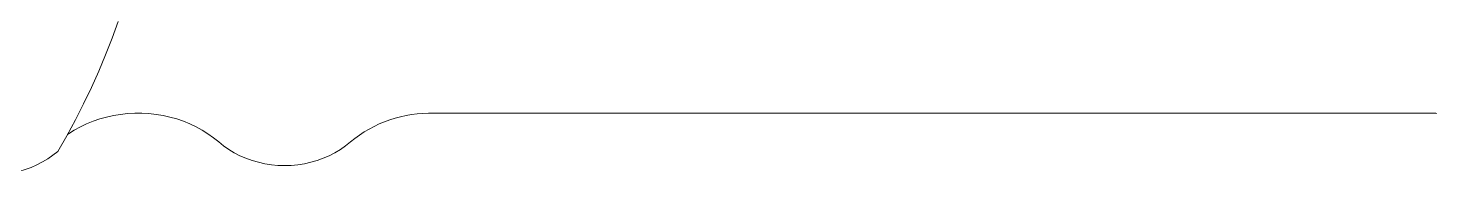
# Model space of a CAD drawing. Header units: millimetres. Extents: x -12977 to 11786, y -11805 to 10558.
# Drawn here: x -632 to 494, y 4865 to 4982 of the extents above; entities that cross this region are included whole.
import ezdxf

# ---------------------------------------------------------------- set-up
doc = ezdxf.new("R2010")
doc.units = ezdxf.units.MM
doc.layers.add('DIKOM_ОБЪЕКТ', color=7, linetype='Continuous')

msp = doc.modelspace()

# ---------------------------------------------------------------- linework, layer by layer
at = {"layer": 'DIKOM_ОБЪЕКТ', "color": 7, "linetype": 'Continuous', "lineweight": 15}
msp.add_line((-305.919, 4914.216), (493.545, 4914.216), dxfattribs=at)
at = {"layer": 'DIKOM_ОБЪЕКТ', "color": 7, "linetype": 'Continuous', "lineweight": 15, "flags": 128}
for points in [[(-559.804, 4987.745), (-564.646, 4974.338), (-569.84, 4961.031), (-575.385, 4947.83), (-581.277, 4934.742), (-587.514, 4921.775), (-594.091, 4908.934), (-601.005, 4896.227), (-608.254, 4883.66)], [(-600.505, 4897.121), (-599.635, 4897.711), (-594.988, 4900.622), (-590.14, 4903.275), (-585.11, 4905.661), (-579.917, 4907.769), (-574.582, 4909.592), (-569.125, 4911.122), (-563.569, 4912.353), (-557.934, 4913.281), (-552.244, 4913.902), (-546.519, 4914.212), (-540.784, 4914.212), (-535.06, 4913.902), (-529.369, 4913.281), (-523.735, 4912.353), (-518.178, 4911.122), (-512.722, 4909.592), (-507.386, 4907.769), (-502.193, 4905.661), (-497.163, 4903.275), (-492.315, 4900.622), (-487.667, 4897.71), (-483.24, 4894.553), (-479.049, 4891.162)], [(-479.049, 4891.162), (-475.134, 4888.021), (-470.972, 4885.129), (-466.582, 4882.501), (-461.987, 4880.149), (-457.211, 4878.087), (-452.277, 4876.324), (-447.212, 4874.869), (-442.04, 4873.73), (-436.787, 4872.912), (-431.48, 4872.42), (-426.147, 4872.255), (-420.813, 4872.42), (-415.507, 4872.913), (-410.255, 4873.731), (-405.083, 4874.871), (-400.017, 4876.326), (-395.084, 4878.089), (-390.308, 4880.152), (-385.714, 4882.504), (-381.325, 4885.132), (-377.162, 4888.025), (-373.248, 4891.166)], [(-700.22, 4874.262), (-695.644, 4872.03), (-690.899, 4870.081), (-686.008, 4868.425), (-680.994, 4867.069), (-675.884, 4866.019), (-670.701, 4865.283), (-665.472, 4864.862), (-660.221, 4864.759), (-654.975, 4864.975), (-649.759, 4865.508), (-644.599, 4866.356), (-639.52, 4867.514), (-634.547, 4868.977), (-629.705, 4870.739), (-625.018, 4872.789), (-620.507, 4875.119), (-616.195, 4877.715), (-612.104, 4880.568), (-608.254, 4883.66)]]:
    msp.add_lwpolyline(points, dxfattribs=at)
at = {"layer": 'DIKOM_ОБЪЕКТ', "color": 7, "linetype": 'Continuous', "lineweight": 15}
for centre, radius, start, end in [((-309.48, 4814.758), 99.521, 87.949489, 129.847282), ((497.166, 4814.928), 99.354, 50.11569, 92.08873)]:
    msp.add_arc(centre, radius, start, end, dxfattribs=at)

doc.saveas('drawing.dxf')
